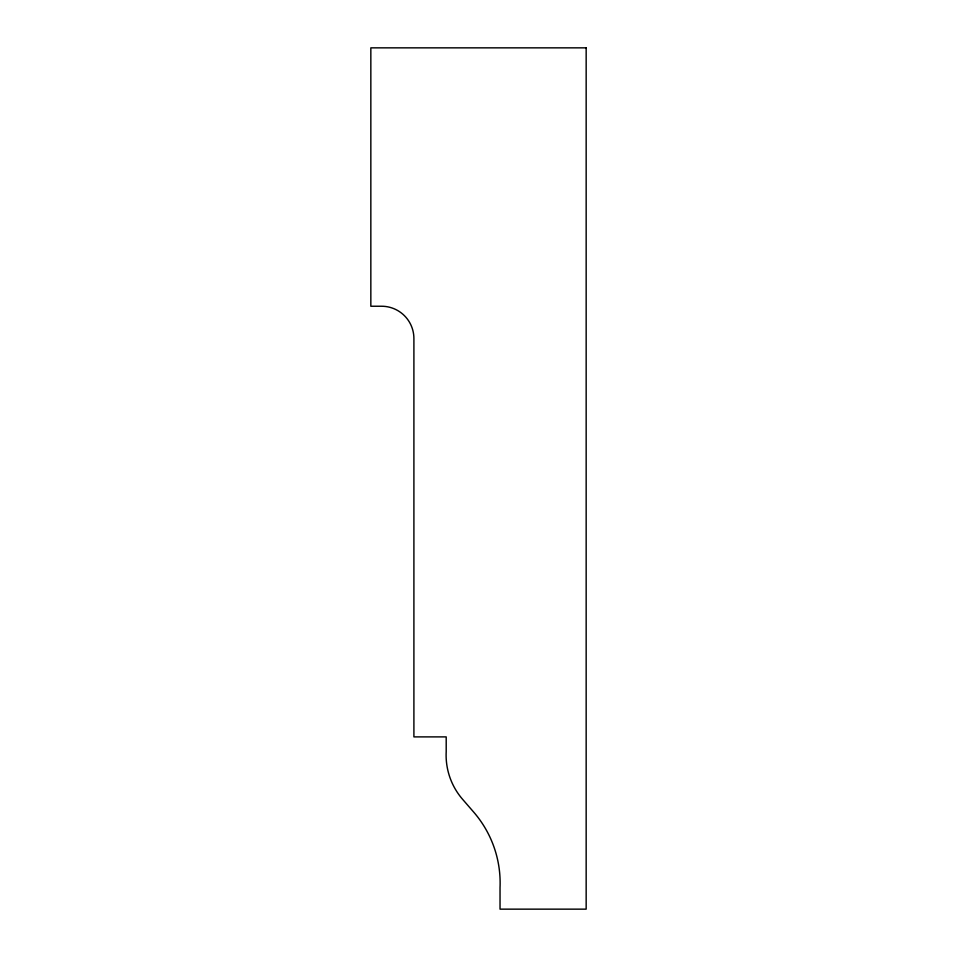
<?xml version="1.0" encoding="UTF-8"?>
<svg xmlns="http://www.w3.org/2000/svg" width="957" height="957" viewBox="0 0 957 957"><rect width="100%" height="100%" fill="white"/><g stroke="black" fill="none" stroke-linecap="round" stroke-linejoin="round"><path stroke-width="1.44" d="M586.163 47.85L370.838 47.85L370.838 306.24L381.604 306.24A32.299 32.299 0 0 1 413.903 338.539L413.903 736.89L446.201 736.89L446.201 751.64A67.433 67.433 0 0 0 462.614 799.334L473.655 812.062A108.201 108.201 0 0 1 500.033 887.618L500.033 909.15L586.163 909.15L586.163 47.85"/></g></svg>
